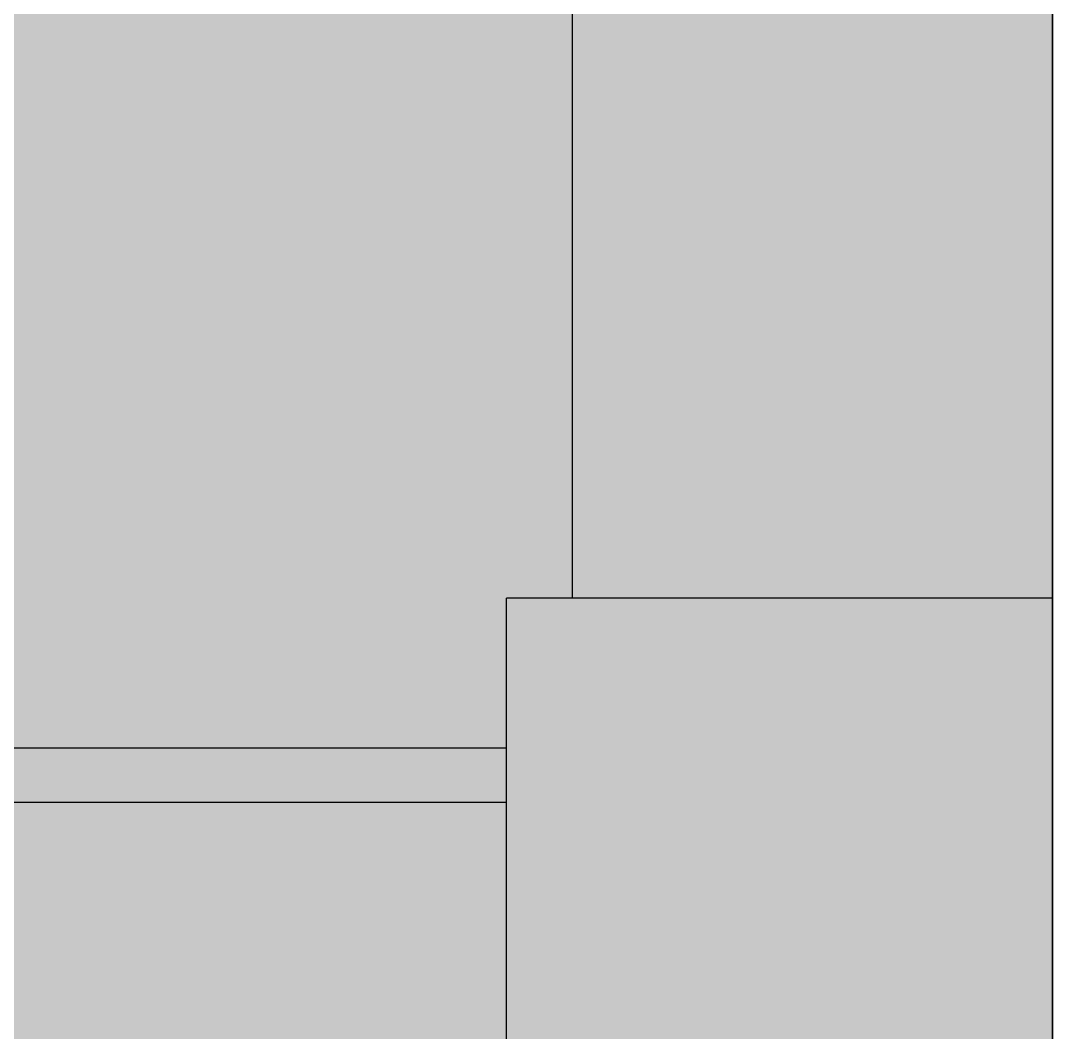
# Model space of a CAD drawing. Header units: millimetres. Extents: x -48614 to 110435, y -11020 to 74943.
# Drawn here: x -6348 to -4628, y 49257 to 50943 of the extents above; entities that cross this region are included whole.
import ezdxf

# ---------------------------------------------------------------- set-up
doc = ezdxf.new("R2010")
doc.units = ezdxf.units.MM
for name, color, linetype in [('BRICK_WALLS_P4', 1, 'Continuous'), ('GROS$', 1, 'Continuous'), ('HL-TMP', 7, 'Continuous'), ('RM$', 5, 'Continuous'), ('SHOPFITTING', 4, 'Continuous'), ('WA', 6, 'Continuous')]:
    doc.layers.add(name, color=color, linetype=linetype)

msp = doc.modelspace()

# ---------------------------------------------------------------- hatches: boundary and pattern name
at = {"layer": 'HL-TMP', "true_color": 0xcccc20}
msp.add_hatch(color=52, dxfattribs=at).paths.add_polyline_path([(-4627.7, 52980.8), (-5827.7, 52980.8), (-5827.7, 53470.8), (-8327.7, 53470.8), (-8327.7, 54835.8), (-8327.7, 57580.8), (-8727.7, 57580.8), (-8727.7, 57670.8), (-9627.7, 57670.8), (-9627.7, 56530.3), (-9627.7, 53580.8), (-9427.7, 53580.8), (-9427.7, 53470.8), (-11582.7, 53470.8), (-11582.7, 57580.8), (-14627.7, 57580.8), (-14627.7, 53580.8), (-14227.7, 53580.8), (-14227.7, 52980.8), (-14627.7, 52980.8), (-14627.7, 47580.8), (-14227.7, 47580.8), (-14227.7, 46980.8), (-14677.7, 46980.8), (-14677.7, 41680.8), (-14327.7, 41680.8), (-14327.7, 41130.8), (-11582.7, 41130.8), (-11582.7, 44390.8), (-10762.7, 44390.8), (-4627.7, 44390.8), (-4627.7, 47581.1), (-5227.7, 47581.1), (-5227.7, 46980.8), (-5827.7, 46980.8), (-5827.7, 47581.1), (-4627.7, 47581.1)], flags=16)

# ---------------------------------------------------------------- linework, layer by layer
at = {"layer": 'BRICK_WALLS_P4', "linetype": 'Continuous'}
msp.add_line((-4627.7, 44390.8), (-4627.7, 52980.8), dxfattribs=at)
at = {"layer": 'GROS$'}
msp.add_lwpolyline([(-5827.7, 53470.8), (-5827.7, 52980.8), (-4627.7, 52980.8), (-4627.7, 47580.8), (-5827.7, 47580.8), (-5827.7, 46980.8), (-5227.7, 46980.8), (-5227.7, 47580.8), (-4627.7, 47580.8), (-4627.7, 44390.8)], dxfattribs=at)
at = {"layer": 'RM$'}
msp.add_lwpolyline([(-14227.7, 53580.8), (-14227.7, 52980.8), (-14627.7, 52980.8), (-14627.7, 47580.8), (-14227.7, 47580.8), (-14227.7, 46980.8), (-14677.7, 46980.8), (-14677.7, 41680.8), (-14327.7, 41680.8), (-14327.7, 41130.8), (-11582.7, 41130.8), (-11582.7, 44390.8), (-10762.7, 44390.8), (-4627.7, 44390.8), (-4627.7, 47581.1), (-5227.7, 47581.1), (-5227.7, 46980.8), (-5827.7, 46980.8), (-5827.7, 47581.1), (-4627.7, 47581.1), (-4627.7, 52980.8), (-5827.7, 52980.8), (-5827.7, 53470.8)], dxfattribs=at)
at = {"layer": 'SHOPFITTING', "linetype": 'Continuous'}
for p, q in [((-5427.7, 49980.8), (-5427.7, 52980.8)), ((-5537.7, 49180.8), (-5537.7, 49980.8)), ((-4627.7, 49980.8), (-5537.7, 49980.8))]:
    msp.add_line(p, q, dxfattribs=at)
at = {"layer": 'WA'}
for p, q in [((-5537.7, 49730.8), (-8386.5, 49730.8)), ((-5537.7, 49640.8), (-5537.7, 49730.8)), ((-8386.5, 49640.8), (-5537.7, 49640.8))]:
    msp.add_line(p, q, dxfattribs=at)

doc.saveas('drawing.dxf')
